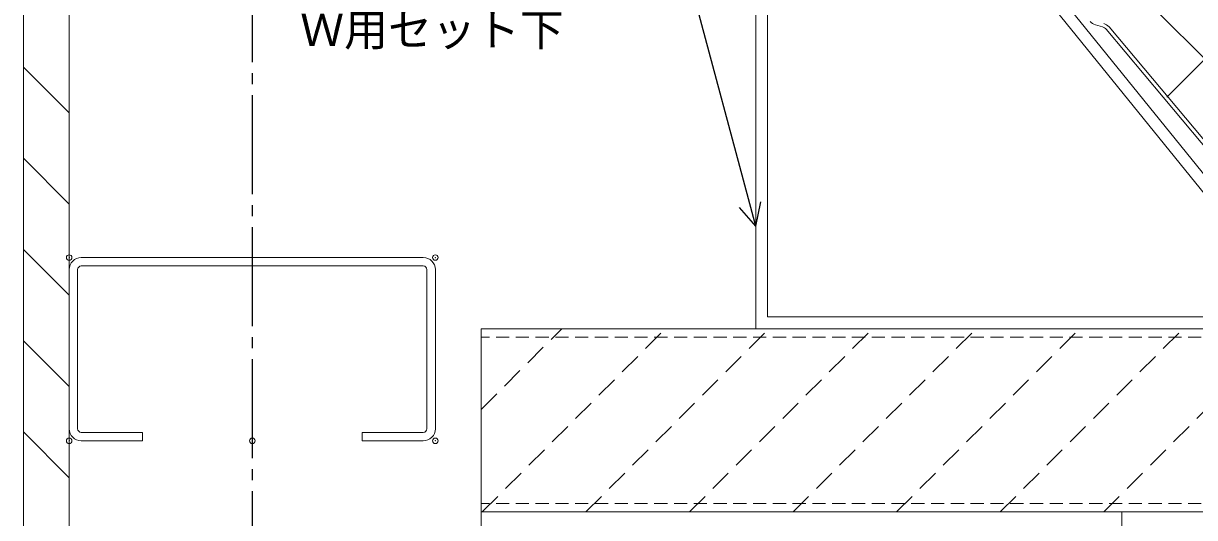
# Model space of a CAD drawing. Units: millimetres at full size, sheet at 1:3; details may follow other scales. Extents: x -1262 to 3778, y -891 to 1036.
# Drawn here: x 1625.1 to 1945, y 41.3 to 176.1 of the extents above; entities that cross this region are included whole.
import ezdxf
from ezdxf.enums import TextEntityAlignment as Align

# ---------------------------------------------------------------- set-up
doc = ezdxf.new("R2010")
doc.units = ezdxf.units.MM
doc.header["$LTSCALE"] = 3
doc.header["$PDMODE"] = 32
doc.header["$PDSIZE"] = 1.5
for name, pattern in [('CHAIN2', [12, 9, -1, 1, -1]), ('DASHED1', [1.8, 1.2, -0.6]), ('DASHED2', [3, 2, -1])]:
    doc.linetypes.add(name, pattern=pattern)
for name, color, linetype, lineweight in [('0-4_寸法線1', 5, 'Continuous', 25), ('0-6_名称1', 5, 'Continuous', 25), ('0-B_屋根1', 6, 'Continuous', 20), ('2-1_裏貼1', 2, 'Continuous', 18), ('2-A_タイトフレーム', 3, 'Continuous', 9), ('3-9_断熱材1', 4, 'Continuous', 5), ('4-2_H鋼1', 2, 'Continuous', 18), ('4-5_C鋼1', 2, 'Continuous', 18), ('5-6_ハッチング1', 7, 'DASHED2', 5)]:
    doc.layers.add(name, color=color, linetype=linetype, lineweight=lineweight)
doc.styles.add('ＭＳ ゴシック', font='')
doc.styles.get('ＭＳ ゴシック').set_extended_font_data('MS Gothic')

msp = doc.modelspace()

# ---------------------------------------------------------------- linework, layer by layer
at = {"layer": '0-4_寸法線1', "linetype": 'CHAIN2'}
msp.add_line((1687.647, 732.477), (1687.647, -619.534), dxfattribs=at)
at = {"layer": '0-6_名称1'}
for q in [(1820.697, 125.832), (1826.493, 127.385)]:
    msp.add_line((1825.148, 120.813), q, dxfattribs=at)
msp.add_lwpolyline([(1825.148, 120.813), (1807.066, 188.296), (1784.715, 188.296)], dxfattribs=at)
at = {"layer": '0-B_屋根1'}
for p, q in [((1917.886, 175.693), (1919.875, 175.116)), ((1920.85, 174.481), (1954.53, 134.343)), ((1955.296, 134.986), (1921.616, 175.123))]:
    msp.add_line(p, q, dxfattribs=at)
for centre, radius, start, end in [((1918.721, 178.574), 3, 219.99998, 253.83511), ((1919.318, 173.195), 3, 40, 73.83511), ((1919.318, 173.195), 2, 40, 73.83511)]:
    msp.add_arc(centre, radius, start, end, dxfattribs=at)
at = {"layer": '2-1_裏貼1'}
for p, q in [((2007.335, 106.846), (1883.062, 231.119)), ((1937.379, 155.935), (1990.769, 209.324)), ((1637.647, 151.688), (1625.147, 164.188)), ((1637.647, 126.798), (1625.147, 139.298)), ((1637.647, 101.908), (1625.147, 114.408)), ((1637.647, 77.018), (1625.147, 89.518)), ((1637.647, 52.128), (1625.147, 64.628))]:
    msp.add_line(p, q, dxfattribs=at)
at = {"layer": '2-A_タイトフレーム'}
for points in [[(1977.403, 98.083), (1874.741, 224.717), (1884.064, 232.275), (1868.895, 254.736), (1825.147, 259.944), (1825.148, 92.795), (2071.145, 92.795), (2071.145, 92.803)], [(1977.403, 98.083), (1974.918, 96.068), (1870.24, 225.187), (1879.771, 232.914), (1867.063, 251.732), (1828.347, 256.34), (1828.348, 95.995), (2071.145, 95.995), (2071.145, 92.795)]]:
    msp.add_lwpolyline(points, dxfattribs=at)
at = {"layer": '3-9_断熱材1'}
msp.add_line((1625.147, 612.211), (1625.147, -619.534), dxfattribs=at)
msp.add_lwpolyline([(1625.147, 612.211), (1637.647, 612.211), (1637.647, -619.534)], dxfattribs=at)
at = {"layer": '4-2_H鋼1'}
for points in [[(3571.146, 92.803), (1750.147, 92.803), (1750.147, 42.803)], [(1854.147, 31.803), (1925.147, 31.803), (1925.147, 42.803), (1750.147, 42.803), (1750.147, 31.803), (1821.147, 31.803)]]:
    msp.add_lwpolyline(points, dxfattribs=at)
at = {"layer": '4-5_C鋼1'}
for p, q in [((1640.947, 112.211), (1734.347, 112.211)), ((1637.647, 65.511), (1637.647, 108.911)), ((1639.947, 108.911), (1639.947, 65.511)), ((1734.347, 109.911), (1640.947, 109.911)), ((1735.347, 65.511), (1735.347, 108.911)), ((1737.647, 108.911), (1737.647, 65.511)), ((1734.347, 62.211), (1717.647, 62.211)), ((2065.615, 42.803), (1750.147, 42.803))]:
    msp.add_line(p, q, dxfattribs=at)
at = {"layer": '4-5_C鋼1', "linetype": 'DASHED1'}
for p, q in [((2065.615, 90.503), (1750.147, 90.503)), ((2065.615, 45.103), (1750.147, 45.103))]:
    msp.add_line(p, q, dxfattribs=at)
at = {"layer": '4-5_C鋼1'}
for points in [[(1640.947, 64.511), (1657.647, 64.511), (1657.647, 62.211), (1640.947, 62.211)], [(1717.647, 62.211), (1717.647, 64.511), (1734.347, 64.511)]]:
    msp.add_lwpolyline(points, dxfattribs=at)
for centre, radius, start, end in [((1640.947, 108.911), 3.3, 90, 180), ((1734.347, 108.911), 3.3, 0.00004, 90), ((1640.947, 108.911), 1, 90, 180), ((1734.347, 108.911), 1, 0, 90), ((1640.947, 65.511), 3.3, 179.99996, 270), ((1640.947, 65.511), 1, 180, 270), ((1734.347, 65.511), 1, 270, 0), ((1734.347, 65.511), 3.3, 270, 0.00004)]:
    msp.add_arc(centre, radius, start, end, dxfattribs=at)
for p in [(1637.647, 112.211), (1737.647, 112.211), (1637.647, 62.211), (1687.647, 62.211), (1737.647, 62.211)]:
    msp.add_point(p, dxfattribs=at)
at = {"layer": '5-6_ハッチング1'}
for p, q in [((1750.147, 70.766), (1772.184, 92.803)), ((1750.468, 42.803), (1800.468, 92.803)), ((1778.752, 42.803), (1828.752, 92.803)), ((1807.037, 42.803), (1857.037, 92.803)), ((1835.321, 42.803), (1885.321, 92.803)), ((1863.605, 42.803), (1913.605, 92.803)), ((1891.889, 42.803), (1941.889, 92.803)), ((1920.174, 42.803), (1970.174, 92.803))]:
    msp.add_line(p, q, dxfattribs=at)

# ---------------------------------------------------------------- texts
at = {"layer": '0-6_名称1', "style": 'ＭＳ ゴシック'}
msp.add_text('Ｗ用セット下\u3000', height=8.798, dxfattribs=at).set_placement((1700.715, 167.296), align=Align.BOTTOM_LEFT)

doc.saveas('drawing.dxf')
